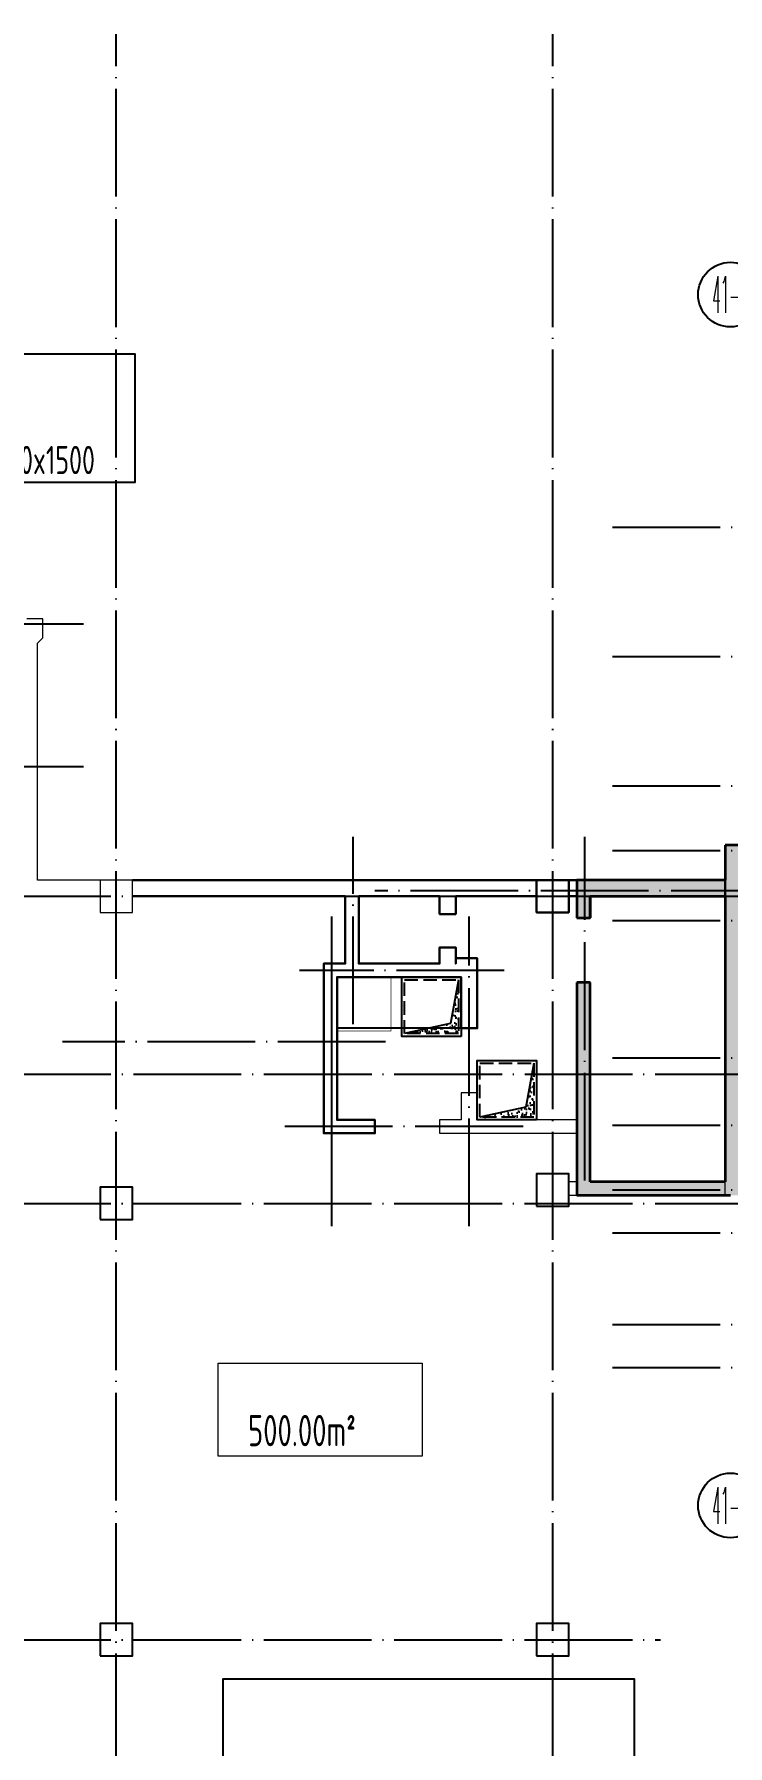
# Model space of a CAD drawing. Extents: x 115549 to 768939, y -502199 to 402497.
# Drawn here: x 306261 to 319133, y -339789 to -308022 of the extents above; entities that cross this region are included whole.
import ezdxf
from ezdxf.enums import TextEntityAlignment as Align

# ---------------------------------------------------------------- set-up
doc = ezdxf.new("R2010")
doc.units = 0
doc.header["$LTSCALE"] = 1000
doc.header["$MEASUREMENT"] = 0
doc.linetypes.add('DASH', pattern=[0.35, 0.25, -0.1])
doc.linetypes.add('DOTE', pattern=[2.42, 2, -0.2, 0.02, -0.2])
for name, color, linetype in [('AXIS', 3, 'Continuous'), ('AXIS_TEXT', 7, 'Continuous'), ('COLUMN', 9, 'Continuous'), ('DOTE', 16, 'DOTE'), ('WINDOW', 4, 'Continuous'), ('人防集水坑', 6, 'Continuous'), ('文字', 3, 'Continuous')]:
    doc.layers.add(name, color=color, linetype=linetype)
for name, color, linetype, lineweight in [('renWALL', 8, 'Continuous', 9), ('WALL', 150, 'Continuous', 30), ('主楼剪力墙', 212, 'Continuous', 5), ('砼墙', 3, 'Continuous', 35)]:
    doc.layers.add(name, color=color, linetype=linetype, lineweight=lineweight)
doc.styles.add('_TCH_AXIS', font='COMPLEX', dxfattribs={"bigfont": 'GBCBIG'})
doc.styles.add('COMPLEX', font='COMPLEX')
doc.styles.add('TSSD_Rein', font='tssdeng.shx', dxfattribs={"width": 0.7, "bigfont": 'tssdchn.shx'})

# ---------------------------------------------------------------- blocks, each defined once
blk = doc.blocks.new('qiangzh3333')
at = {"layer": 'COLUMN', "color": 8}
for points in [[(503120201, 3697174746), (503120801, 3697174746), (503120801, 3697175346), (503120201, 3697175346)], [(503112101, 3697174496), (503112701, 3697174496), (503112701, 3697175096), (503112101, 3697175096)], [(503112101, 3697166396), (503112701, 3697166396), (503112701, 3697166996), (503112101, 3697166996)], [(503120201, 3697166396), (503120801, 3697166396), (503120801, 3697166996), (503120201, 3697166996)]]:
    blk.add_lwpolyline(points, close=True, dxfattribs=at)
at = {"layer": 'renWALL', "color": 8}
for points in [[(503112101, 3697180796), (503112101, 3697180196), (503112701, 3697180196), (503112701, 3697180796), (503112101, 3697180796), (503110941, 3697180796), (503110941, 3697182896), (503110941, 3697185192), (503110941, 3697185192), (503111041, 3697185295), (503111041, 3697185646), (503110741, 3697185646)], [(503110791, 3697180496), (503112101, 3697180496)], [(503118701, 3697179246), (503118701, 3697179246)], [(503120801, 3697174946), (503121101, 3697174946), (503123701, 3697174946), (503123701, 3697175196), (503121201, 3697175196), (503121201, 3697176221), (503121201, 3697178896), (503120951, 3697178896), (503120951, 3697176346), (503119101, 3697176346), (503119101, 3697176846), (503118801, 3697176846), (503118801, 3697176346), (503118401, 3697176346), (503118401, 3697176096), (503118951, 3697176096), (503120951, 3697176096), (503120951, 3697175196), (503120801, 3697175196)]]:
    blk.add_lwpolyline(points, dxfattribs=at)
at = {"layer": 'WALL', "color": 8}
for points in [[(503120201, 3697180796), (503120201, 3697180196), (503120801, 3697180196), (503120801, 3697180796), (503120201, 3697180796), (503118951, 3697180796), (503118601, 3697180796), (503116801, 3697180796), (503112701, 3697180796)], [(503120801, 3697180496), (503120951, 3697180496), (503120951, 3697180096), (503121201, 3697180096), (503121201, 3697180496), (503123701, 3697180496), (503123701, 3697180796), (503121101, 3697180796), (503120801, 3697180796)], [(503120201, 3697180496), (503119101, 3697180496), (503118701, 3697180496), (503118701, 3697180496), (503118701, 3697180166), (503118401, 3697180166), (503118401, 3697180496), (503116901, 3697180496), (503116901, 3697179246), (503118401, 3697179246), (503118401, 3697179546), (503118701, 3697179546), (503118701, 3697179246), (503118701, 3697179346), (503119101, 3697179346), (503119101, 3697179121), (503119101, 3697178046), (503118801, 3697178046), (503118801, 3697178996), (503118601, 3697178996), (503116801, 3697178996), (503116501, 3697178996), (503116501, 3697177796), (503116501, 3697176346), (503117201, 3697176346), (503117201, 3697176096), (503116251, 3697176096), (503116251, 3697177796), (503116251, 3697179246), (503116651, 3697179246), (503116651, 3697180496), (503112701, 3697180496)]]:
    blk.add_lwpolyline(points, dxfattribs=at)
blk = doc.blocks.new('zhuloujlqtiangchong')
at = {"layer": '主楼剪力墙'}
h = blk.add_hatch(color=253, dxfattribs=at)
h.dxf.hatch_style = 1
h.paths.add_polyline_path([(779472, 656801), (779472, 654901), (779472, 654551), (779472, 652701), (779472, 650801), (779272, 650801), (779272, 652701), (779272, 654551), (779272, 654901), (779272, 656801)], flags=16)
h.paths.add_polyline_path([(782022, 657451), (781772, 657451), (781772, 656801), (783172, 656801), (783522, 656801), (783522, 657051), (783172, 657051), (782022, 657051)], flags=17)
h.paths.add_polyline_path([(786772, 651751), (786772, 652001), (786372, 652001), (786372, 653501), (786172, 653501), (786172, 651751)], flags=17)
h.paths.add_polyline_path([(791822, 651851), (791822, 652351), (791822, 652751), (794772, 652751), (794772, 652951), (791572, 652951), (791572, 652351), (791572, 651851), (791572, 651001), (791822, 651001)], flags=17)
h.paths.add_polyline_path([(794872, 647251), (794872, 648051), (795272, 648051), (795272, 648301), (794872, 648301), (794872, 649001), (794622, 649001), (794622, 648151), (794622, 647501), (794272, 647501), (792172, 647501), (791822, 647501), (791822, 649001), (791572, 649001), (791572, 647251), (792172, 647251), (794272, 647251)])
h.paths.add_polyline_path([(803422, 655151), (803422, 655751), (800622, 655751), (800622, 655551), (803172, 655551), (803172, 655151), (803172, 653501), (803172, 653101), (803172, 651751), (804172, 651751), (804172, 652001), (803422, 652001), (803422, 653101), (803422, 653501)], flags=17)
h.paths.add_polyline_path([(798372, 647251), (798972, 647251), (801472, 647251), (802072, 647251), (802072, 649001), (802072, 650651), (802072, 651001), (802072, 651851), (802072, 652601), (802072, 653201), (800372, 653201), (798472, 653201), (798472, 653001), (800372, 653001), (801822, 653001), (801822, 652601), (801822, 651851), (801822, 651001), (801822, 650651), (801822, 649001), (801822, 647501), (801472, 647501), (798972, 647501), (798622, 647501), (798622, 648151), (798622, 649001), (798372, 649001), (798372, 648301), (797972, 648301), (797972, 648051), (798372, 648051)])
h.paths.add_polyline_path([(803272, 657551), (803272, 657751), (800722, 657751), (800722, 658251), (798322, 658251), (798322, 658851), (798122, 658851), (798122, 658051), (800522, 658051), (800522, 657551)], flags=17)
h.paths.add_polyline_path([(792922, 657851), (795622, 657851), (795622, 659351), (795422, 659351), (795422, 658051), (792722, 658051), (792722, 657751), (790172, 657751), (790172, 657551), (792922, 657551)], flags=17)
h.paths.add_polyline_path([(790272, 651751), (790272, 652851), (790272, 653501), (790272, 655151), (790272, 655551), (792822, 655551), (793572, 655551), (793572, 655751), (792822, 655751), (790022, 655751), (790022, 655151), (790022, 653501), (790022, 652851), (790022, 652001), (789272, 652001), (789272, 651751)], flags=17)
h.paths.add_polyline_path([(807272, 651751), (807272, 653501), (807072, 653501), (807072, 652001), (806672, 652001), (806672, 651751)], flags=17)
h.paths.add_polyline_path([(810272, 656801), (811672, 656801), (811672, 657451), (811422, 657451), (811422, 657051), (810272, 657051), (809922, 657051), (809922, 656801)], flags=17)
h.paths.add_polyline_path([(776972, 657451), (776722, 657451), (776722, 657051), (775572, 657051), (775222, 657051), (775222, 656801), (775572, 656801), (776972, 656801)], flags=17)
h.paths.add_polyline_path([(772572, 651751), (772572, 653501), (772372, 653501), (772372, 652001), (771972, 652001), (771972, 651751)], flags=17)
h.paths.add_polyline_path([(768722, 655751), (765922, 655751), (765172, 655751), (765172, 655551), (765922, 655551), (768472, 655551), (768472, 655151), (768472, 653501), (768472, 652851), (768472, 651751), (769472, 651751), (769472, 652001), (768722, 652001), (768722, 652851), (768722, 653501), (768722, 655151)], flags=17)
h.paths.add_polyline_path([(767172, 651851), (767172, 652351), (767172, 652951), (763972, 652951), (763972, 652751), (766922, 652751), (766922, 652351), (766922, 651851), (766922, 651001), (767172, 651001)], flags=17)
h.paths.add_polyline_path([(767172, 647251), (767172, 649001), (766922, 649001), (766922, 647501), (764472, 647501), (764122, 647501), (764122, 648151), (764122, 649001), (763872, 649001), (763872, 648301), (763472, 648301), (763472, 648051), (763872, 648051), (763872, 647251), (764472, 647251)])
h.paths.add_polyline_path([(755572, 655151), (755572, 655551), (758122, 655551), (758122, 655751), (755322, 655751), (755322, 655151), (755322, 653501), (755322, 653101), (755322, 652001), (754572, 652001), (754572, 651751), (755572, 651751), (755572, 653101), (755572, 653501)], flags=17)
h.paths.add_polyline_path([(756672, 647251), (759772, 647251), (760372, 647251), (760372, 648051), (760772, 648051), (760772, 648301), (760372, 648301), (760372, 649001), (760122, 649001), (760122, 648151), (760122, 647501), (759772, 647501), (756922, 647501), (756922, 649001), (756672, 649001)])
h.paths.add_polyline_path([(756922, 652601), (756922, 653001), (758372, 653001), (760272, 653001), (760272, 653201), (758372, 653201), (756672, 653201), (756672, 652601), (756672, 651851), (756672, 651001), (756922, 651001), (756922, 651851)], flags=17)
h.paths.add_polyline_path([(758222, 657551), (758222, 658051), (760622, 658051), (760622, 658851), (760422, 658851), (760422, 658251), (758022, 658251), (758022, 657751), (755472, 657751), (755472, 657551)], flags=17)
h.paths.add_polyline_path([(766022, 658051), (763322, 658051), (763322, 659351), (763122, 659351), (763122, 657851), (765822, 657851), (765822, 657551), (768572, 657551), (768572, 657751), (766022, 657751)], flags=17)
h.paths.add_polyline_path([(752072, 651751), (752072, 652001), (751672, 652001), (751672, 653501), (751472, 653501), (751472, 651751)], flags=17)
h.paths.add_polyline_path([(748822, 656801), (748822, 657051), (748472, 657051), (747322, 657051), (747322, 657451), (747072, 657451), (747072, 656801), (748472, 656801)], flags=17)
h.paths.add_polyline_path([(744772, 656401), (742021, 656401), (742021, 655701), (742271, 655701), (742271, 656101), (744772, 656101), (744772, 655451), (744772, 654901), (744772, 654551), (744772, 653101), (744772, 652701), (744772, 650801), (742271, 650801), (742271, 654501), (742021, 654501), (742021, 650551), (744872, 650551), (745372, 650551), (748572, 650551), (748572, 651751), (748972, 651751), (748972, 652001), (748572, 652001), (748572, 652701), (748322, 652701), (748322, 651851), (748322, 650801), (745372, 650801), (745022, 650801), (745022, 652701), (745022, 653101), (745022, 654551), (745022, 654901), (745022, 655451), (745022, 656101), (745022, 656801), (745372, 656801), (746422, 656801), (746422, 660301), (747072, 660301), (747072, 658501), (747322, 658501), (747322, 660401), (748072, 660401), (750472, 660401), (752272, 660401), (752272, 657051), (751872, 657051), (751872, 656801), (752522, 656801), (752522, 660401), (752872, 660401), (755472, 660401), (757622, 660401), (758222, 660401), (758222, 662851), (760422, 662851), (760422, 662451), (760622, 662451), (760622, 662851), (763222, 662851), (765322, 662851), (765822, 662851), (765822, 661331), (765822, 660401), (766422, 660401), (766822, 660401), (768572, 660401), (768572, 660651), (766822, 660651), (766422, 660651), (766072, 660651), (766072, 661331), (766072, 662726), (766697, 662726), (766697, 661201), (768572, 661201), (771522, 661201), (771522, 660651), (771172, 660651), (771172, 660401), (771522, 660401), (771522, 656801), (772172, 656801), (772172, 657051), (771772, 657051), (771772, 660401), (773572, 660401), (775972, 660401), (776722, 660401), (776722, 658501), (776972, 658501), (776972, 660301), (777622, 660301), (777622, 656801), (778672, 656801), (779022, 656801), (779022, 654901), (779022, 654551), (779022, 652701), (779022, 650801), (778672, 650801), (775722, 650801), (775722, 651851), (775722, 652701), (775472, 652701), (775472, 652001), (775072, 652001), (775072, 651751), (775472, 651751), (775472, 650551), (778672, 650551), (779172, 650551), (779572, 650551), (780072, 650551), (783272, 650551), (783272, 651751), (783672, 651751), (783672, 652001), (783272, 652001), (783272, 652701), (783022, 652701), (783022, 651851), (783022, 650801), (780072, 650801), (779722, 650801), (779722, 652701), (779722, 654551), (779722, 654901), (779722, 656801), (780072, 656801), (781122, 656801), (781122, 660301), (781772, 660301), (781772, 658501), (782022, 658501), (782022, 660401), (782772, 660401), (785172, 660401), (786972, 660401), (786972, 657051), (786572, 657051), (786572, 656801), (787222, 656801), (787222, 660401), (787572, 660401), (787572, 660651), (787222, 660651), (787222, 661201), (790172, 661201), (792047, 661201), (792047, 662726), (792672, 662726), (792672, 661331), (792672, 660651), (792322, 660651), (791922, 660651), (790172, 660651), (790172, 660401), (791922, 660401), (792322, 660401), (792922, 660401), (792922, 661331), (792922, 662851), (793422, 662851), (795522, 662851), (798122, 662851), (798122, 662451), (798322, 662451), (798322, 662851), (800522, 662851), (800522, 660401), (801122, 660401), (803272, 660401), (805872, 660401), (806222, 660401), (806222, 656801), (806872, 656801), (806872, 657051), (806472, 657051), (806472, 660401), (808272, 660401), (810672, 660401), (811422, 660401), (811422, 658501), (811672, 658501), (811672, 660301), (812322, 660301), (812322, 656801), (813372, 656801), (813722, 656801), (813722, 655903), (813722, 655451), (813722, 654901), (813722, 654551), (813722, 653101), (813722, 652701), (813722, 650801), (810422, 650801), (810422, 651851), (810422, 652701), (810172, 652701), (810172, 652001), (809772, 652001), (809772, 651751), (810172, 651751), (810172, 650551), (813972, 650551), (813972, 652701), (813972, 653101), (813972, 654551), (813972, 654901), (813972, 655451), (813972, 657051), (813372, 657051), (812672, 657051), (812672, 660651), (811572, 660651), (810672, 660651), (808272, 660651), (806372, 660651), (805872, 660651), (803272, 660651), (801122, 660651), (800822, 660651), (800822, 663151), (798222, 663151), (795522, 663151), (793422, 663151), (792672, 663151), (792672, 663076), (791697, 663076), (791697, 661451), (790172, 661451), (786972, 661451), (786972, 660651), (785172, 660651), (782772, 660651), (781872, 660651), (780772, 660651), (780772, 657051), (780072, 657051), (779572, 657051), (779172, 657051), (778672, 657051), (777972, 657051), (777972, 660651), (776872, 660651), (775972, 660651), (773572, 660651), (771772, 660651), (771772, 661451), (768572, 661451), (767047, 661451), (767047, 663076), (766072, 663076), (766072, 663151), (765322, 663151), (763222, 663151), (760522, 663151), (757922, 663151), (757922, 660651), (757622, 660651), (755472, 660651), (752872, 660651), (752372, 660651), (750472, 660651), (748072, 660651), (747172, 660651), (746072, 660651), (746072, 657051), (745372, 657051), (744772, 657051)])
blk = doc.blocks.new('asdfqwer')
at = {"ltscale": 10}
h = blk.add_hatch(dxfattribs=at)
h.set_pattern_fill('AR-SAND', color=6, scale=50, style=0)
h.set_pattern_definition([(37.5, (0, 0), (-4.000078, 122.35331), [0, -96.52, 0, -107.95, 0, -103.1875]), (7.5, (0, 0), (112.38082, 179.206275), [0, -52.07, 0, -86.995, 0, -33.3375]), (327.5, (-78.1, 0), (197.748093, 0.359296), [0, -31.75, 0, -114.3, 0, -149.225]), (317.5, (-78.1, 0), (190.889113, 55.73233), [0, -15.875, 0, -74.93, 0, -85.725])])
h.paths.add_polyline_path([(477311, 229084), (476311, 229084), (476311, 228084), (476458, 228897)])
at = {"color": 6}
for p, q in [((476458, 228897), (477311, 229084)), ((476311, 228084), (476458, 228897))]:
    blk.add_line(p, q, dxfattribs=at)
blk.add_lwpolyline([(476261, 229134), (477361, 229134), (477361, 228034), (476261, 228034)], close=True, dxfattribs=at)
at = {"color": 6, "linetype": 'DASH'}
blk.add_lwpolyline([(476311, 229084), (477311, 229084), (477311, 228084), (476311, 228084)], close=True, dxfattribs=at)
blk = doc.blocks.new('_AXISO')
blk.add_circle((0, 0), 0.5)
at = {"layer": 'AXIS_TEXT', "style": 'COMPLEX', "width": 1.041667}
blk.add_attdef('A', text='', height=0.56, dxfattribs=at).set_placement((-0.25, -0.28), (0.25, -0.28), align=Align.FIT)
blk = doc.blocks.new('asdgaaa')
at = {"layer": 'AXIS'}
ref = blk.add_blockref('_AXISO', (1113346, 1263278), dxfattribs=dict(at, xscale=1200, yscale=1200, zscale=1200))
ref.add_attrib('A', '41-1', dxfattribs={"layer": 'AXIS_TEXT', "height": 678.8, "style": '_TCH_AXIS', "width": 0.295775}).set_placement((1113006, 1262939), (1113685, 1262939), align=Align.FIT)
blk = doc.blocks.new('41-3')
at = {"layer": 'AXIS'}
ref = blk.add_blockref('_AXISO', (2258176, -1132667), dxfattribs=dict(at, xscale=1200, yscale=1200, zscale=1200))
ref.add_attrib('A', '41-1', dxfattribs={"layer": 'AXIS_TEXT', "height": 678.8, "style": '_TCH_AXIS', "width": 0.295775}).set_placement((2257837, -1133006), (2258515, -1133006), align=Align.FIT)
blk = doc.blocks.new('gangjinhunningtuqiang')
at = {"layer": '砼墙', "color": 8}
for p, q in [((745372, 657051), (744772, 657051)), ((744772, 657051), (744772, 656401)), ((742021, 656401), (742021, 655701)), ((744772, 656401), (742021, 656401)), ((742271, 655701), (742271, 656101)), ((742271, 656101), (744772, 656101)), ((744772, 656101), (744772, 655451)), ((742021, 655701), (742271, 655701)), ((744772, 655451), (744772, 654901)), ((744772, 654901), (744772, 654551)), ((742271, 654501), (742021, 654501)), ((742021, 654501), (742021, 650551)), ((742271, 650801), (742271, 654501)), ((744772, 654551), (744772, 653101)), ((744772, 653101), (744772, 652701)), ((744772, 652701), (744772, 650801)), ((744772, 650801), (742271, 650801)), ((742021, 650551), (744872, 650551))]:
    blk.add_line(p, q, dxfattribs=at)
blk = doc.blocks.new('saaaa')
at = {"layer": 'COLUMN', "color": 8}
for p, q in [((504788490, 3696236143), (504787890, 3696236143)), ((504787890, 3696236143), (504787890, 3696235543)), ((504788490, 3696235543), (504788490, 3696236143)), ((504780390, 3696235893), (504779790, 3696235893)), ((504779790, 3696235893), (504779790, 3696235293)), ((504780390, 3696235293), (504780390, 3696235893)), ((504787890, 3696235543), (504788490, 3696235543)), ((504779790, 3696235293), (504780390, 3696235293)), ((504780390, 3696227793), (504779790, 3696227793)), ((504779790, 3696227793), (504779790, 3696227193)), ((504780390, 3696227193), (504780390, 3696227793)), ((504788490, 3696227793), (504787890, 3696227793)), ((504787890, 3696227793), (504787890, 3696227193)), ((504788490, 3696227193), (504788490, 3696227793)), ((504779790, 3696227193), (504780390, 3696227193)), ((504787890, 3696227193), (504788490, 3696227193))]:
    blk.add_line(p, q, dxfattribs=at)
at = {"layer": 'renWALL', "color": 8}
for p, q in [((504778730, 3696246443), (504778430, 3696246443)), ((504778730, 3696246092), (504778730, 3696246443)), ((504778630, 3696245989), (504778730, 3696246092)), ((504778630, 3696243693), (504778630, 3696245989)), ((504778630, 3696245989), (504778630, 3696245989)), ((504778630, 3696241593), (504778630, 3696243693)), ((504779790, 3696241593), (504778630, 3696241593)), ((504779790, 3696241593), (504779790, 3696240993)), ((504780390, 3696241593), (504779790, 3696241593)), ((504780390, 3696240993), (504780390, 3696241593)), ((504778480, 3696241293), (504779790, 3696241293)), ((504779790, 3696240993), (504780390, 3696240993)), ((504786390, 3696240043), (504786390, 3696240043)), ((504788890, 3696239693), (504788640, 3696239693)), ((504788640, 3696239693), (504788640, 3696237143)), ((504788890, 3696237018), (504788890, 3696239693)), ((504786790, 3696237643), (504786490, 3696237643)), ((504786490, 3696237643), (504786490, 3696237143)), ((504786790, 3696237143), (504786790, 3696237643)), ((504786490, 3696237143), (504786090, 3696237143)), ((504786090, 3696237143), (504786090, 3696236893)), ((504788640, 3696237143), (504786790, 3696237143)), ((504786090, 3696236893), (504786640, 3696236893)), ((504786640, 3696236893), (504788640, 3696236893)), ((504788640, 3696236893), (504788640, 3696235993)), ((504788890, 3696235993), (504788890, 3696237018)), ((504788640, 3696235993), (504788490, 3696235993)), ((504791390, 3696235993), (504788890, 3696235993)), ((504791390, 3696235743), (504791390, 3696235993)), ((504788490, 3696235743), (504788790, 3696235743)), ((504788790, 3696235743), (504791390, 3696235743))]:
    blk.add_line(p, q, dxfattribs=at)
at = {"layer": 'WALL', "color": 8}
for p, q in [((504784490, 3696241593), (504780390, 3696241593)), ((504786290, 3696241593), (504784490, 3696241593)), ((504786640, 3696241593), (504786290, 3696241593)), ((504787890, 3696241593), (504786640, 3696241593)), ((504787890, 3696241593), (504787890, 3696240993)), ((504788490, 3696241593), (504787890, 3696241593)), ((504788490, 3696240993), (504788490, 3696241593)), ((504788790, 3696241593), (504788490, 3696241593)), ((504791390, 3696241593), (504788790, 3696241593)), ((504791390, 3696241293), (504791390, 3696241593)), ((504784340, 3696241293), (504780390, 3696241293)), ((504784340, 3696240043), (504784340, 3696241293)), ((504786090, 3696241293), (504784590, 3696241293)), ((504784590, 3696241293), (504784590, 3696240043)), ((504786090, 3696240963), (504786090, 3696241293)), ((504786790, 3696241293), (504786390, 3696241293)), ((504786390, 3696241293), (504786390, 3696241293)), ((504786390, 3696241293), (504786390, 3696240963)), ((504787890, 3696241293), (504786790, 3696241293)), ((504788490, 3696241293), (504788640, 3696241293)), ((504788640, 3696241293), (504788640, 3696240893)), ((504788890, 3696240893), (504788890, 3696241293)), ((504788890, 3696241293), (504791390, 3696241293)), ((504786390, 3696240963), (504786090, 3696240963)), ((504787890, 3696240993), (504788490, 3696240993)), ((504788640, 3696240893), (504788890, 3696240893)), ((504786090, 3696240043), (504786090, 3696240343)), ((504786090, 3696240343), (504786390, 3696240343)), ((504786390, 3696240343), (504786390, 3696240043)), ((504783940, 3696238593), (504783940, 3696240043)), ((504783940, 3696240043), (504784340, 3696240043)), ((504784590, 3696240043), (504786090, 3696240043)), ((504786390, 3696240043), (504786390, 3696240143)), ((504786390, 3696240143), (504786790, 3696240143)), ((504786790, 3696240143), (504786790, 3696239918)), ((504784490, 3696239793), (504784190, 3696239793)), ((504784190, 3696239793), (504784190, 3696238593)), ((504786290, 3696239793), (504784490, 3696239793)), ((504786490, 3696239793), (504786290, 3696239793)), ((504786490, 3696238843), (504786490, 3696239793)), ((504786790, 3696239918), (504786790, 3696238843)), ((504786790, 3696238843), (504786490, 3696238843)), ((504783940, 3696236893), (504783940, 3696238593)), ((504784190, 3696238593), (504784190, 3696237143)), ((504784190, 3696237143), (504784890, 3696237143)), ((504784890, 3696237143), (504784890, 3696236893)), ((504784890, 3696236893), (504783940, 3696236893))]:
    blk.add_line(p, q, dxfattribs=at)
blk = doc.blocks.new('41-19')
at = {"layer": 'DOTE', "color": 8}
for p, q in [((1542049, -717745), (1614738, -717745)), ((1542049, -720145), (1614738, -720145)), ((1542049, -722545), (1616076, -722545)), ((1542049, -723745), (1614738, -723745)), ((1542049, -725045), (1614738, -725045)), ((1542049, -727595), (1616076, -727595)), ((1542049, -728845), (1614738, -728845)), ((1542049, -730045), (1614738, -730045)), ((1542049, -730845), (1614738, -730845)), ((1542049, -732545), (1614738, -732545)), ((1542049, -733345), (1614738, -733345))]:
    blk.add_line(p, q, dxfattribs=at)

msp = doc.modelspace()

# ---------------------------------------------------------------- linework, layer by layer
at = {"color": 0}
msp.add_lwpolyline([(302147.3, -313951.2), (308128.3, -313951.2), (308128.3, -316343), (302147.3, -316343)], close=True, dxfattribs=at)
at = {"color": 2, "const_width": 10}
msp.add_lwpolyline([(311883.2, -326521.8), (311883.2, -325521.8), (312883.2, -325521.8), (312883.2, -326521.8)], close=True, dxfattribs=at)
msp.add_lwpolyline([(314183.2, -326471.8), (311883.2, -326471.8), (311883.2, -325521.8), (314183.2, -325521.8)], close=True)
at = {"layer": 'DOTE', "color": 1}
for p, q in [((307783.3, -422356.5), (307783.3, -308021.8)), ((315883.3, -422356.5), (315883.3, -308021.8)), ((307173.6, -318971.9), (302673.6, -318971.9)), ((225824.4, -324021.8), (681174.4, -324021.8)), ((225824.4, -327321.8), (452683.3, -327321.8)), ((281483.3, -329721.8), (452683.3, -329721.8)), ((281483.3, -337821.8), (317883.3, -337821.8))]:
    msp.add_line(p, q, dxfattribs=at)
at = {"layer": 'DOTE'}
for p, q in [((307173.6, -321621.8), (302673.6, -321621.8)), ((312183.2, -326396.8), (312183.2, -322921.8)), ((316483.2, -329296.8), (316483.2, -322921.8)), ((320083.2, -323921.8), (312582.8, -323921.8)), ((311783.2, -328421.8), (311783.2, -324396.8)), ((311783.2, -330146.9), (311783.2, -324396.8)), ((314333.2, -330146.9), (314333.2, -324396.8)), ((314983.2, -325396.8), (311183.2, -325396.8)), ((312783.2, -326721.8), (306783.3, -326721.8)), ((315333.2, -328296.8), (310783.2, -328296.8))]:
    msp.add_line(p, q, dxfattribs=at)
at = {"layer": 'WINDOW'}
msp.add_lwpolyline([(309759.2, -342934.9), (317402.5, -342934.9), (317402.5, -338552.6), (309759.2, -338552.6)], close=True, dxfattribs=at)
at = {"layer": '文字', "color": 6, "lineweight": 15}
msp.add_lwpolyline([(309674.2, -332686.8), (313461.1, -332686.8), (313461.1, -334413.2), (309674.2, -334413.2)], close=True, dxfattribs=at)

# ---------------------------------------------------------------- block references
for name, p in [('41-3', (-1938992.8, 819812.2)), ('saaaa', (-504472306.5, -3696565314.4)), ('41-19', (-1225054.6, 400573.5)), ('asdgaaa', (-794162.5, -1598607))]:
    msp.add_blockref(name, p)
at = {"layer": 'renWALL', "color": 8}
msp.add_blockref('qiangzh3333', (-502804617.7, -3697504518), dxfattribs=at)
at = {"layer": '人防集水坑', "linetype": 'Continuous', "rotation": 180}
for p in [(790444.3, -97488.1), (791844.3, -99038.1)]:
    msp.add_blockref('asdfqwer', p, dxfattribs=at)
at = {"layer": '砼墙', "color": 3}
msp.add_blockref('zhuloujlqtiangchong', (-425688.9, -980122.8), dxfattribs=at)
at = {"layer": '砼墙'}
msp.add_blockref('gangjinhunningtuqiang', (-425688.9, -980122.8), dxfattribs=at)

# ---------------------------------------------------------------- texts
at = {"layer": '文字', "color": 7, "style": 'TSSD_Rein', "width": 0.7}
msp.add_text('水箱尺寸：2000x1000x1500', height=525, dxfattribs=at).set_placement((302398.5, -316186.8))
at = {"layer": '文字', "color": 7, "lineweight": 15, "style": 'TSSD_Rein', "width": 0.7}
msp.add_text('500.00m%%1402%%141%%141', height=580, dxfattribs=at).set_placement((310228.9, -334229.5))

doc.saveas('drawing.dxf')
